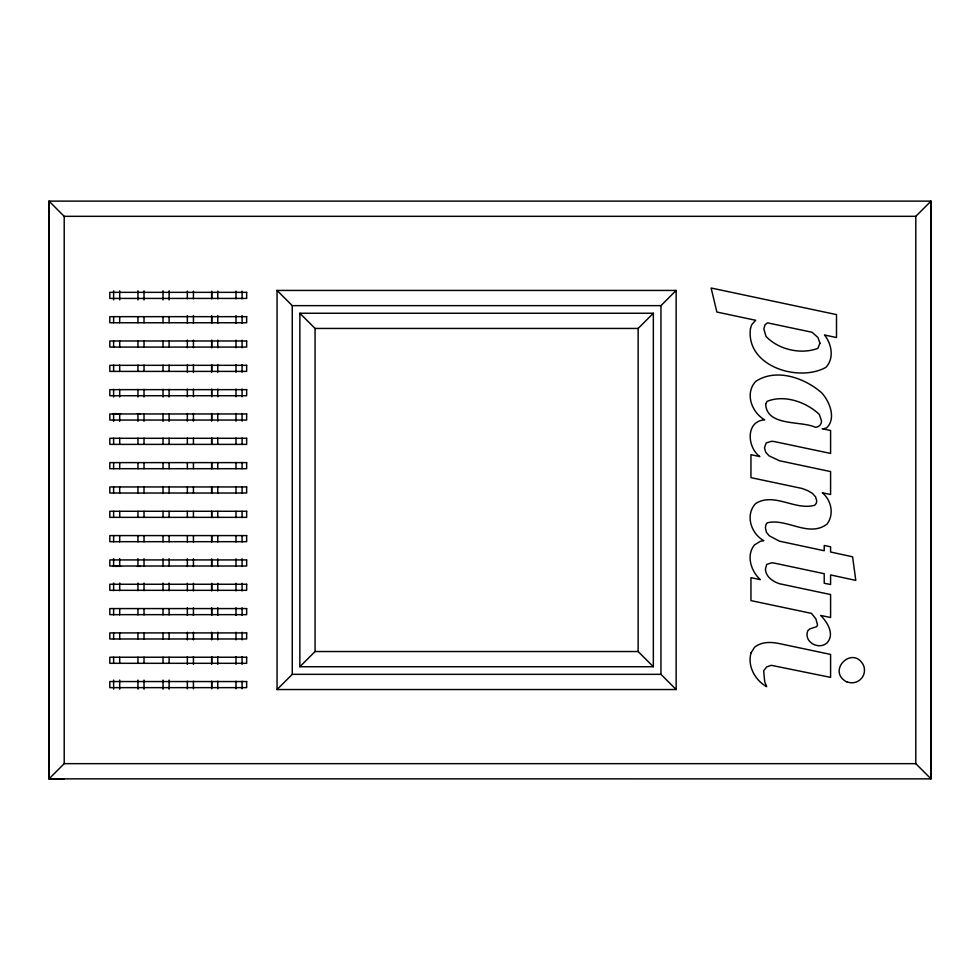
<?xml version="1.0" encoding="UTF-8"?>
<svg xmlns="http://www.w3.org/2000/svg" width="980" height="980" viewBox="0 0 980 980"><rect width="100%" height="100%" fill="white"/><g stroke="black" fill="none" stroke-linecap="round" stroke-linejoin="round"><path stroke-width="1.47" d="M64.202 778.88L49.012 778.818L49 201.121L931 201.121L931 778.867L49 778.855L49 201.121L64.202 216.323L915.798 216.323L931 201.121L930.976 778.855L915.798 763.653L915.798 216.323M211.68 688.817L211.68 681.173M211.68 664.354L211.68 656.698M211.68 639.879L211.68 632.235M211.68 615.403L211.68 607.759M211.68 590.94L211.68 583.296M211.68 566.465L211.68 558.821M211.68 542.001L211.68 535.876M211.68 517.526L211.68 511.413M211.68 468.587L211.68 462.462M211.68 444.112L211.68 437.999M211.68 421.18L211.68 413.523M211.68 396.704L211.68 389.06M211.68 372.229L211.68 364.585M211.68 347.765L211.68 340.109M211.68 323.29L211.68 315.646M211.68 298.827L211.68 291.17M49 778.855L64.202 763.653L915.798 763.653M277.058 689.54L292.261 674.338L660.949 674.338L676.151 689.54L676.151 290.435L277.058 290.435L277.058 689.54L676.151 689.54M299.856 666.731L315.07 651.529L638.139 651.529L653.342 666.731L653.342 313.245L299.856 313.245L299.856 666.731L653.342 666.731M638.139 651.529L638.139 328.447L653.342 313.245M660.949 674.338L660.949 305.65L676.151 290.435M823.286 428.787L826.434 428.027C836.589 418.632 829.631 401.567 821.767 392.894C804.678 377.839 776.221 367.806 755.69 381.428C744.604 393.495 751.685 412.335 764.633 419.844C745.266 421.167 747.213 447.664 759.843 456.582L750.95 454.696L750.95 477.64L802.044 488.457L807.765 490.625L812.432 493.43L815.581 496.848L816.744 500.89L816.242 503.414L814.711 505.215C795.233 510.948 774.041 491.788 755.568 503.622C744.947 515.015 750.986 533.696 763.861 540.678L760.431 541.266L754.527 544.88C745.829 555.415 751.072 571.23 760.284 579.646L750.95 577.661L750.95 600.605L811.452 613.37L815.85 618.809L817.528 624.958L816.744 626.624L809.75 628.927L807.802 630.753C803.416 641.851 818.594 650.389 826.936 642.929C835.07 634.44 827.414 622.263 820.713 615.465L830.587 617.486L830.587 594.542L779.492 583.737C772.902 581.581 765.919 576.889 765.417 569.343L766.691 564.443L771.321 562.888L773.845 563.01L824.217 573.704L824.217 583.272L830.587 584.509L830.587 574.942L855.797 580.393L852.6 556.824L830.587 551.997L830.587 546.791L824.217 545.468L824.217 550.748L779.492 541.181L769.3 535.815L766.421 532.324L765.417 527.804L765.882 524.729L767.279 522.793C786.854 517.955 808.708 537.922 827.01 524.116C834.348 514.537 831.42 500.204 822.342 492.805L830.587 494.52L830.587 471.576L779.492 460.759L768.908 455.786L765.686 452.16L764.473 447.848L766.189 442.948L771.321 441.319L773.845 441.466L830.587 453.446L830.587 430.502L822.11 428.787M277.058 290.435L292.261 305.65L660.949 305.65M299.856 313.245L315.07 328.447L638.139 328.447M113.068 413.683L120.663 413.683M137.371 413.683L140.41 413.683M113.068 566.33L120.663 566.33M137.371 566.33L140.41 566.33M846.806 681.97C826.152 671.104 852.673 644.46 863.49 665.285A12.581 12.581 0 0 1 846.99 681.798M315.07 328.447L315.07 651.529M292.261 305.65L292.261 674.338M242.085 291.17L242.085 298.827M242.085 315.646L242.085 323.29M242.085 340.121L242.085 347.765M242.085 364.585L242.085 372.229M242.085 389.06L242.085 396.704M242.085 413.523L242.085 421.18M242.085 437.999L242.085 444.381M242.085 462.462L242.085 468.697M242.085 486.938L242.085 493.05M242.085 511.278L242.085 517.526M242.085 535.595L242.085 542.001M242.085 558.821L242.085 566.465M242.085 583.296L242.085 590.94M242.085 607.759L242.085 615.403M242.085 632.235L242.085 639.879M242.085 656.698L242.085 664.354M242.085 681.173L242.085 688.817M236.009 291.17L236.009 298.827M236.009 315.646L236.009 323.29M236.009 340.121L236.009 347.765M236.009 364.585L236.009 372.229M236.009 389.06L236.009 396.704M236.009 413.523L236.009 421.18M236.009 437.999L236.009 444.381M236.009 462.462L236.009 468.697M236.009 486.938L236.009 493.05M236.009 511.278L236.009 517.526M236.009 535.595L236.009 542.001M236.009 558.821L236.009 566.465M236.009 583.296L236.009 590.94M236.009 607.759L236.009 615.403M236.009 632.235L236.009 639.879M236.009 656.698L236.009 664.354M236.009 681.173L236.009 688.817M217.756 291.17L217.756 298.827M217.756 315.646L217.756 323.29M217.756 340.121L217.756 347.765M217.756 364.585L217.756 372.229M217.756 389.06L217.756 396.704M217.756 413.523L217.756 421.18M217.756 437.999L217.756 444.381M217.756 462.462L217.756 468.697M217.756 486.938L217.756 493.05M217.756 511.278L217.756 517.526M217.756 535.595L217.756 542.001M217.756 558.821L217.756 566.465M217.756 583.296L217.756 590.94M217.756 607.759L217.756 615.403M217.756 632.235L217.756 639.879M217.756 656.698L217.756 664.354M217.756 681.173L217.756 688.817M211.68 292.346L211.68 298.422M211.68 316.663L211.68 322.751M211.68 340.991L211.68 347.079M211.68 365.32L211.68 371.396M211.68 389.648L211.68 395.724M211.68 413.964L211.68 420.053M211.68 438.293L211.68 444.381M211.68 462.621L211.68 468.697M211.68 511.278L211.68 517.354M211.68 535.595L211.68 541.683M211.68 559.923L211.68 566.011M211.68 584.252L211.68 590.327M211.68 608.58L211.68 614.656M211.68 632.909L211.68 638.985M211.68 657.225L211.68 663.313M211.68 681.553L211.68 687.642M193.44 291.17L193.44 298.827M193.44 315.646L193.44 323.29M193.44 340.109L193.44 347.765M193.44 364.585L193.44 372.229M193.44 389.06L193.44 396.704M193.44 413.523L193.44 421.18M193.44 437.999L193.44 444.381M193.44 462.462L193.44 468.697M193.44 486.938L193.44 493.05M193.44 511.278L193.44 517.526M193.44 535.595L193.44 542.001M193.44 558.821L193.44 566.465M193.44 583.296L193.44 590.94M193.44 607.759L193.44 615.403M193.44 632.235L193.44 639.879M193.44 656.698L193.44 664.354M193.44 681.173L193.44 688.817M187.352 291.17L187.352 298.814M187.352 315.646L187.352 323.29M187.352 340.109L187.352 347.765M187.352 364.585L187.352 372.229M187.352 389.06L187.352 396.704M187.352 413.523L187.352 421.167M187.352 437.999L187.352 444.381M187.352 462.462L187.352 468.697M187.352 486.938L187.352 493.05M187.352 511.278L187.352 517.526M187.352 535.595L187.352 542.001M187.352 558.821L187.352 566.465M187.352 583.296L187.352 590.94M187.352 607.759L187.352 615.403M187.352 632.235L187.352 639.879M187.352 656.698L187.352 664.354M187.352 681.173L187.352 688.817M169.111 290.815L169.111 299.929M169.111 316.663L169.111 322.751M169.111 340.893L169.111 347.079M169.111 365.111L169.111 371.396M169.111 389.354L169.111 396.949M169.111 413.732L169.111 421.351M169.111 438.134L169.111 444.381M169.111 462.548L169.111 468.697M169.111 486.95L169.111 493.05M169.111 511.278L169.111 517.465M169.111 535.595L169.111 541.866M169.111 558.649L169.111 566.281M169.111 583.051L169.111 590.658M169.111 608.58L169.111 614.901M169.111 632.909L169.111 639.107M169.111 657.225L169.111 663.35M169.111 680.071L169.111 689.185M163.023 290.815L163.023 299.929M163.023 316.663L163.023 322.751M163.023 340.893L163.023 347.079M163.023 365.111L163.023 371.396M163.023 389.354L163.023 396.949M163.023 413.732L163.023 421.351M163.023 438.134L163.023 444.381M163.023 462.548L163.023 468.697M163.023 486.95L163.023 493.05M163.023 511.278L163.023 517.465M163.023 535.595L163.023 541.866M163.023 558.649L163.023 566.281M163.023 583.051L163.023 590.658M163.023 608.58L163.023 614.901M163.023 632.909L163.023 639.107M163.023 657.225L163.023 663.35M163.023 680.071L163.023 689.185M144.023 290.815L144.023 299.929M144.023 316.663L144.023 322.751M144.023 340.893L144.023 347.079M144.023 365.111L144.023 371.396M144.023 389.354L144.023 396.949M144.023 413.732L144.023 421.351M144.023 438.134L144.023 444.381M144.023 462.548L144.023 468.697M144.023 486.95L144.023 493.05M144.023 511.278L144.023 517.465M144.023 535.595L144.023 541.866M144.023 558.649L144.023 566.281M144.023 583.051L144.023 590.658M144.023 608.58L144.023 614.901M144.023 632.909L144.023 639.107M144.023 657.225L144.023 663.35M144.023 680.071L144.023 689.185M137.947 290.815L137.947 299.929M137.947 316.663L137.947 322.751M137.947 340.893L137.947 347.079M137.947 365.111L137.947 371.396M137.947 389.354L137.947 396.949M137.947 413.732L137.947 421.351M137.947 438.134L137.947 444.381M137.947 462.548L137.947 468.697M137.947 486.95L137.947 493.05M137.947 511.278L137.947 517.465M137.947 535.595L137.947 541.866M137.947 558.649L137.947 566.281M137.947 583.051L137.947 590.658M137.947 608.58L137.947 614.901M137.947 632.909L137.947 639.107M137.947 657.225L137.947 663.35M137.947 680.071L137.947 689.185M119.695 290.815L119.695 299.929M119.695 316.663L119.695 322.751M119.695 340.893L119.695 347.079M119.695 365.111L119.695 371.396M119.695 389.354L119.695 396.949M119.695 413.732L119.695 421.351M119.695 438.134L119.695 444.381M119.695 462.548L119.695 468.697M119.695 486.95L119.695 493.05M119.695 511.278L119.695 517.465M119.695 535.595L119.695 541.866M119.695 558.649L119.695 566.281M119.695 583.051L119.695 590.658M119.695 608.58L119.695 614.901M119.695 632.909L119.695 639.107M119.695 657.225L119.695 663.35M119.695 680.071L119.695 689.185M113.619 290.815L113.619 299.929M113.619 316.663L113.619 322.751M113.619 340.893L113.619 347.079M113.619 365.111L113.619 371.396M113.619 389.354L113.619 396.949M113.619 413.732L113.619 421.351M113.619 438.134L113.619 444.381M113.619 462.548L113.619 468.697M113.619 486.95L113.619 493.05M113.619 511.278L113.619 517.465M113.619 535.595L113.619 541.866M113.619 558.649L113.619 566.281M113.619 583.051L113.619 590.658M113.619 608.58L113.619 614.901M113.619 632.909L113.619 639.107M113.619 657.225L113.619 663.35M113.619 680.071L113.619 689.185M64.202 216.323L64.202 763.653M211.68 486.938L211.68 493.05L211.68 486.95M750.472 328.533C745.462 366.042 798.186 382.641 825.883 367.39C834.446 358.386 831.665 343.955 824.523 334.988L836.504 337.549L836.504 314.605L711.125 288.01L716.87 312.044L755.69 320.288L751.721 324.686L750.472 328.533M765.649 403.981C766.691 426.815 801.285 420.494 815.421 427.317L817.173 426.998A6.064 6.064 0 0 0 821.485 420.775L819.317 414.442C806.332 402.021 784.221 394.315 767.083 401.371L765.649 403.981M819.942 343.233L817.908 348.329C801.064 354.834 778.414 349.627 765.992 336.385L763.861 328.925L765.025 324.76L767.511 322.849L812.077 332.269L817.957 337.512L819.942 343.233M751.096 652.729C747.189 666.02 755.041 680.181 766.691 686.698L764.682 681.664L763.689 670.835L766.691 666.878L771.321 665.322L830.587 677.376L830.587 654.432L779.492 643.627C771.113 641.814 761.472 641.569 754.527 647.314L751.096 652.729M246.654 292.346L109.821 292.346L109.821 298.422L246.654 298.422L246.654 292.346M246.654 316.663L109.821 316.663L109.821 322.751L246.654 322.751L246.654 316.663M246.654 340.991L109.821 340.991L109.821 347.079L246.654 347.079L246.654 340.991M246.654 365.32L109.821 365.32L109.821 371.396L246.654 371.396L246.654 365.32M246.654 389.648L109.821 389.648L109.821 395.724L246.654 395.724L246.654 389.648M246.654 413.964L109.821 413.964L109.821 420.053L246.654 420.053L246.654 413.964M246.654 438.293L109.821 438.293L109.821 444.381L246.654 444.381L246.654 438.293M246.654 462.621L109.821 462.621L109.821 468.697L246.654 468.697L246.654 462.621M246.654 486.95L109.821 486.95L109.821 493.026L246.654 493.026L246.654 486.95M246.654 511.278L109.821 511.278L109.821 517.354L246.654 517.354L246.654 511.278M246.654 535.595L109.821 535.595L109.821 541.683L246.654 541.683L246.654 535.595M246.654 559.923L109.821 559.923L109.821 566.011L246.654 566.011L246.654 559.923M246.654 584.252L109.821 584.252L109.821 590.327L246.654 590.327L246.654 584.252M246.654 608.58L109.821 608.58L109.821 614.656L246.654 614.656L246.654 608.58M246.654 632.909L109.821 632.909L109.821 638.985L246.654 638.985L246.654 632.909M246.654 657.225L109.821 657.225L109.821 663.313L246.654 663.313L246.654 657.225M246.654 681.553L109.821 681.553L109.821 687.642L246.654 687.642L246.654 681.553"/></g></svg>
